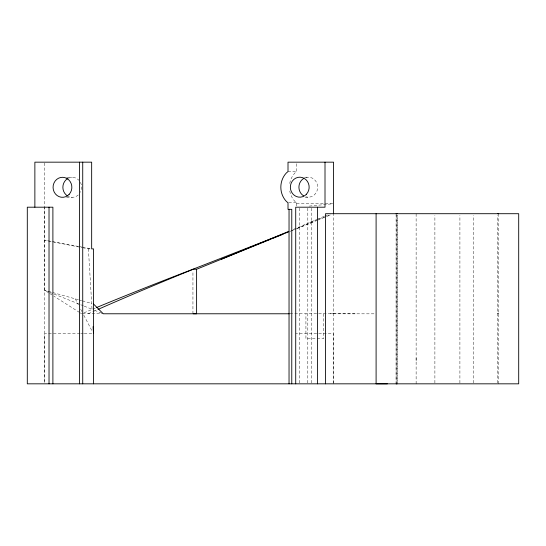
<?xml version="1.0" encoding="UTF-8"?>
<svg xmlns="http://www.w3.org/2000/svg" width="546" height="546" viewBox="0 0 546 546"><rect width="100%" height="100%" fill="white"/><g stroke="black" fill="none" stroke-linecap="round" stroke-linejoin="round"><path stroke-width="0.41" stroke-dasharray="2.73 2.05" d="M44.676 163.015L44.676 290.26L48.969 293.011M192.936 313.779L192.936 270.925M289.721 183.436A20.147 18.926 -90 0 1 294.936 172.946L296.567 171.608L296.567 162.954M299.583 382.978L299.583 208.053M307.808 382.978L307.808 208.053M311.507 382.978L311.507 208.053M333.558 383.824L333.558 333.79L295.918 333.79M333.558 382.985L333.565 213.704M396.109 213.704L396.109 382.978L396.184 213.704M397.119 215.404L397.113 382.978L397.181 215.411M416.127 383.831L416.127 213.704M434.889 382.978L434.889 215.404M459.903 382.978L459.909 215.404M473.662 382.978L473.662 215.411M497.679 382.978L497.686 215.411M498.682 383.831L498.682 213.704M296.178 205.924L296.567 202.771L294.936 201.433A20.147 18.926 -90 0 1 289.605 190.192M88.186 313.779L92.083 312.053M92.861 311.705L97.536 309.63M293.577 229.327L316.339 219.676M317.11 219.342L324.071 216.359M324.85 216.025L327.17 215.035M83.988 312.803L95.625 307.937M297.222 228.481L316.81 220.529M317.574 220.215L330.514 214.947M290.117 231.361L296.43 228.801M291.414 230.74L294.458 229.518M296.758 228.597L313.001 222.079M310.148 222.331L318.093 219.403M318.734 219.164L330.439 214.858M309.302 206.088L332.726 203.781M288.008 171.608L296.567 171.608M304.422 177.184L308.313 177.184M66.551 177.3L72.27 177.3M305.2 197.195L308.313 197.195M66.551 197.311L72.27 197.318M288.786 202.771L296.567 202.771M296.56 203.699L332.719 203.699M82.623 247.727L88.404 248.874L91.803 248.874M82.473 313.779L103.255 313.779M289.994 313.779L375.368 313.834M80.037 333.79L44.676 333.79L44.676 382.978L44.676 207.2M80.876 333.79L83.401 333.79M84.248 333.79L91.824 333.79M333.558 313.779L355.139 313.834M330.262 313.773L333.565 313.834M78.474 246.444L44.676 240.226L81.798 247.57M79.3 246.594L81.77 247.051M82.596 247.201L90.841 248.723M78.44 299.754L44.676 290.26L49.427 292.165M79.231 299.972L81.607 300.641M82.398 300.866L91.905 303.535M50.218 292.485L53.378 293.755M54.17 294.076L83.463 305.835M84.255 306.149L93.755 309.964M94.547 310.285L102.464 313.459M79.566 312.469L53.986 296.219M80.269 312.906L81.661 313.779M49.686 293.468L53.269 295.755M75.273 298.86L78.371 304.805M80.699 309.268L81.866 311.493M83.804 315.213L91.953 330.821M88.404 248.874L92.117 310.565M416.127 358.08L416.127 361.063M323.553 313.779L323.553 338.793L305.924 338.793L305.924 313.779M68.298 178.242A10.005 9.398 -90 0 1 78.917 180.235M80.412 182.303A10.005 9.398 -90 0 1 80.412 192.308M78.317 194.97A10.005 9.398 -90 0 1 67.574 195.973M305.883 177.525A10.005 9.398 -90 0 1 317.711 187.189A10.005 9.398 -90 0 1 305.883 196.853M498.682 313.779L497.679 313.779L498.682 313.779"/><path stroke-width="0.82" d="M93.509 383.824L93.509 248.874L91.667 248.874L91.66 162.169L34.869 162.169L34.869 207.2M271.178 239.046L196.601 269.246L196.601 313.779L193.27 313.779M289.039 383.824L289.039 209.336M291.769 383.824L291.769 209.336L288.008 209.336L288.008 202.771L286.377 201.433A20.147 18.926 -90 0 1 286.377 172.939L288.008 171.608L288.008 162.169L333.565 162.169L333.565 213.704M295.714 383.824L295.714 207.2L325.007 207.2L325.007 162.169M317.444 383.824L317.444 207.2M325.505 383.824L325.505 213.704L518.7 213.711L518.7 383.831L27.3 383.824L27.3 207.2L52.894 207.2L52.894 383.824M376.098 213.704L376.098 383.824L387.36 383.831M98.314 309.289L103.774 306.872A351.801 32.849 -21.7 0 1 191.421 269.99L193.27 269.246M288.889 231.299L221.458 259.207M96.403 307.616L100.28 305.992A359.753 32.316 -20.6 0 1 190.629 270.12L288.363 231.968M272.754 238.404L283.012 234.241M497.686 213.704L498.682 213.704M192.936 269.246L196.601 269.246M289.332 313.779L103.255 313.779L93.489 303.986M397.181 213.704L396.109 213.704M396.109 383.831L397.106 383.831M93.086 326.624L93.489 333.381M82.726 162.169L82.726 383.824M79.463 162.169L79.463 383.824M49.024 207.2L49.031 383.824M67.574 195.973A10.005 9.398 -90 0 1 62.872 187.305A10.005 9.398 -90 0 1 67.574 178.644M303.61 195.857A10.005 9.398 -90 0 1 298.915 187.189A10.005 9.398 -90 0 1 303.61 178.522M69.11 194.383A10.005 9.398 -90 0 0 64.899 177.641A10.005 9.398 -90 0 0 53.385 189.899A10.005 9.398 -90 0 0 69.11 194.383M306.402 194.26A10.005 9.398 -90 0 0 302.191 177.525A10.005 9.398 -90 0 0 290.677 189.776A10.005 9.398 -90 0 0 306.402 194.26"/></g></svg>
